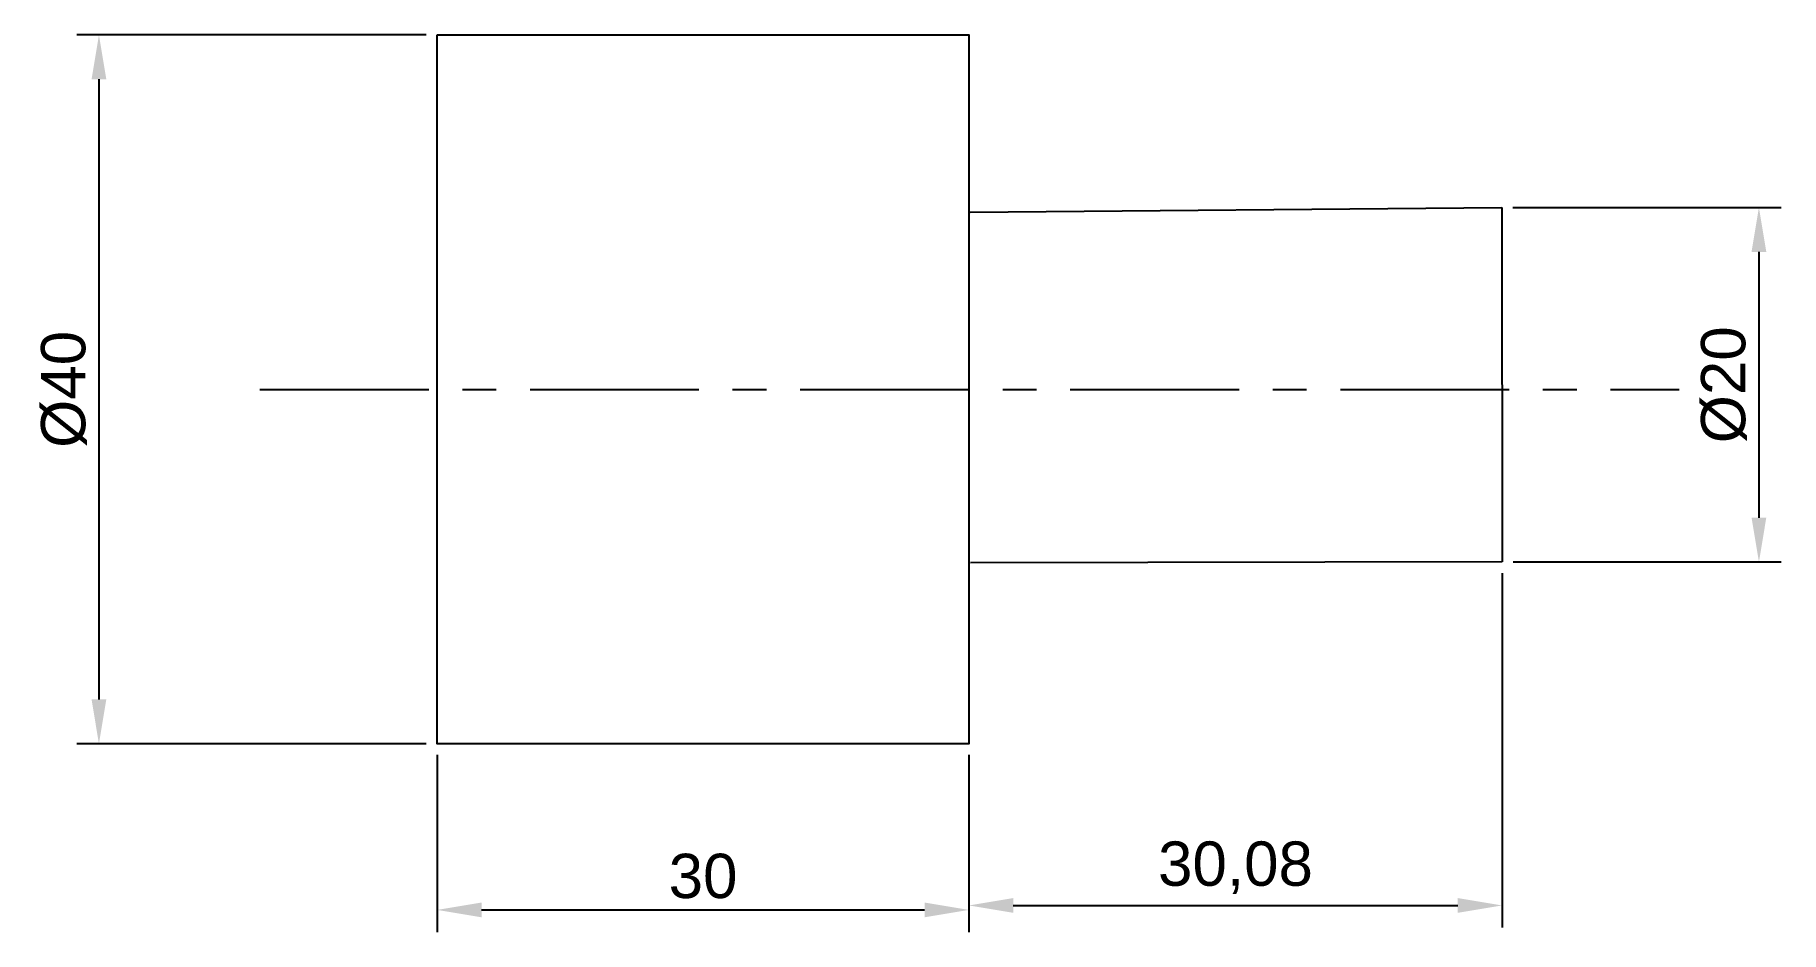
# Model space of a CAD drawing. Header units: millimetres. Extents: x 1586.7 to 1685.2, y 1513.2 to 1563.9.
import ezdxf

# ---------------------------------------------------------------- set-up
doc = ezdxf.new("R2010")
doc.units = ezdxf.units.MM
doc.header["$LTSCALE"] = 0.3
doc.linetypes.add('CENTER', pattern=[50.8, 31.75, -6.35, 6.35, -6.35])
doc.styles.get("Standard").update_dxf_attribs({"font": 'arial.ttf'})
doc.dimstyles.new('ISO-25', dxfattribs={"dimtxt": 2.5, "dimasz": 2.5, "dimexe": 1.25, "dimexo": 0.625, "dimtad": 1, "dimzin": 9, "dimtxsty": 'Standard', "dimcen": 2.5, "dimadec": 0, "dimazin": 0, "dimtfac": 1, "dimtmove": 0, "dimatfit": 3, "dimfxl": 1, "dimarcsym": 0})

# ---------------------------------------------------------------- blocks, each defined once
blk = doc.blocks.new('*D1')
at = {"color": 0, "lineweight": -2, "transparency": 16777216}
for p, q in [((1670.073, 1554.116), (1685.209, 1554.116)), ((1683.959, 1551.616), (1683.959, 1536.616)), ((1670.091, 1534.116), (1685.209, 1534.116))]:
    blk.add_line(p, q, dxfattribs=at)
at = {"color": 0, "transparency": 16777216}
for points in [[(1683.542, 1551.616), (1684.375, 1551.616), (1683.959, 1554.116)], [(1683.542, 1536.616), (1684.375, 1536.616), (1683.959, 1534.116)]]:
    blk.add_solid(points, dxfattribs=at)
at = {"layer": 'Defpoints', "color": 0, "transparency": 16777216}
for p in [(1669.448, 1554.116), (1669.466, 1534.116), (1683.959, 1534.116)]:
    blk.add_point(p, dxfattribs=at)
at = {"color": 0, "transparency": 16777216, "insert": (1681.987, 1544.116), "char_height": 2.5, "attachment_point": 5, "rotation": 90}
blk.add_mtext('%%C20', dxfattribs=at)
blk = doc.blocks.new('*D4')
at = {"color": 0, "lineweight": -2, "transparency": 16777216}
for p, q in [((1609.384, 1523.232), (1609.384, 1513.232)), ((1639.384, 1523.232), (1639.384, 1513.232)), ((1611.884, 1514.482), (1636.884, 1514.482))]:
    blk.add_line(p, q, dxfattribs=at)
at = {"color": 0, "transparency": 16777216}
for points in [[(1611.884, 1514.899), (1611.884, 1514.066), (1609.384, 1514.482)], [(1636.884, 1514.899), (1636.884, 1514.066), (1639.384, 1514.482)]]:
    blk.add_solid(points, dxfattribs=at)
at = {"layer": 'Defpoints', "color": 0, "transparency": 16777216}
for p in [(1609.384, 1523.857), (1639.384, 1523.857), (1639.384, 1514.482)]:
    blk.add_point(p, dxfattribs=at)
at = {"color": 0, "transparency": 16777216, "insert": (1624.384, 1516.384), "char_height": 2.5, "attachment_point": 5}
blk.add_mtext('30', dxfattribs=at)
blk = doc.blocks.new('*D7')
at = {"color": 0, "lineweight": -2, "transparency": 16777216}
for p, q in [((1608.759, 1563.857), (1589.047, 1563.857)), ((1590.297, 1561.357), (1590.297, 1526.357)), ((1608.759, 1523.857), (1589.047, 1523.857))]:
    blk.add_line(p, q, dxfattribs=at)
at = {"color": 0, "transparency": 16777216}
for points in [[(1589.881, 1561.357), (1590.714, 1561.357), (1590.297, 1563.857)], [(1589.881, 1526.357), (1590.714, 1526.357), (1590.297, 1523.857)]]:
    blk.add_solid(points, dxfattribs=at)
at = {"layer": 'Defpoints', "color": 0, "transparency": 16777216}
for p in [(1609.384, 1563.857), (1590.297, 1523.857), (1609.384, 1523.857)]:
    blk.add_point(p, dxfattribs=at)
at = {"color": 0, "transparency": 16777216, "insert": (1588.326, 1543.857), "char_height": 2.5, "attachment_point": 5, "rotation": 90}
blk.add_mtext('%%C40', dxfattribs=at)
blk = doc.blocks.new('*D10')
at = {"color": 0, "lineweight": -2, "transparency": 16777216}
for p, q in [((1669.466, 1533.491), (1669.466, 1513.486)), ((1639.384, 1523.232), (1639.384, 1513.486)), ((1641.884, 1514.736), (1666.966, 1514.736))]:
    blk.add_line(p, q, dxfattribs=at)
at = {"color": 0, "transparency": 16777216}
for points in [[(1641.884, 1515.152), (1641.884, 1514.319), (1639.384, 1514.736)], [(1666.966, 1515.152), (1666.966, 1514.319), (1669.466, 1514.736)]]:
    blk.add_solid(points, dxfattribs=at)
at = {"layer": 'Defpoints', "color": 0, "transparency": 16777216}
for p in [(1669.466, 1534.116), (1639.384, 1523.857), (1669.466, 1514.736)]:
    blk.add_point(p, dxfattribs=at)
at = {"color": 0, "transparency": 16777216, "insert": (1654.425, 1516.863), "char_height": 2.5, "attachment_point": 5}
blk.add_mtext('30,08', dxfattribs=at)

msp = doc.modelspace()

# ---------------------------------------------------------------- linework, layer by layer
for p, q in [((1639.449, 1553.858), (1669.448, 1554.116)), ((1669.448, 1554.116), (1669.466, 1534.116)), ((1669.466, 1534.116), (1639.466, 1534.068))]:
    msp.add_line(p, q)
at = {"color": 40, "linetype": 'CENTER', "true_color": 0xf8d731}
msp.add_line((1599.384, 1543.857), (1679.457, 1543.857), dxfattribs=at)
msp.add_lwpolyline([(1609.384, 1563.857), (1639.384, 1563.857), (1639.384, 1523.857), (1609.384, 1523.857)], close=True)

# ---------------------------------------------------------------- dimensions: what is measured, and where the dimension line sits
at = {"color": 40, "true_color": 0xf8d731}
for base, p1, p2, picture, middle in [((1590.297, 1523.857), (1609.384, 1563.857), (1609.384, 1523.857), '*D7', (1588.326, 1543.857)), ((1683.959, 1534.116), (1669.448, 1554.116), (1669.466, 1534.116), '*D1', (1681.987, 1544.116))]:
    dim = msp.add_linear_dim(base=base, p1=p1, p2=p2, angle=90, text='%%C<>', dimstyle='ISO-25', dxfattribs=at)
    dim.commit()
    dim.dimension.update_dxf_attribs({"geometry": picture, "text_midpoint": middle})
for base, p1, p2, picture, middle in [((1669.466, 1514.736), (1639.384, 1523.857), (1669.466, 1534.116), '*D10', (1654.425, 1516.863)), ((1639.384, 1514.482), (1609.384, 1523.857), (1639.384, 1523.857), '*D4', (1624.384, 1516.384))]:
    dim = msp.add_linear_dim(base=base, p1=p1, p2=p2, dimstyle='ISO-25', dxfattribs=at)
    dim.commit()
    dim.dimension.update_dxf_attribs({"geometry": picture, "text_midpoint": middle})

doc.saveas('drawing.dxf')
